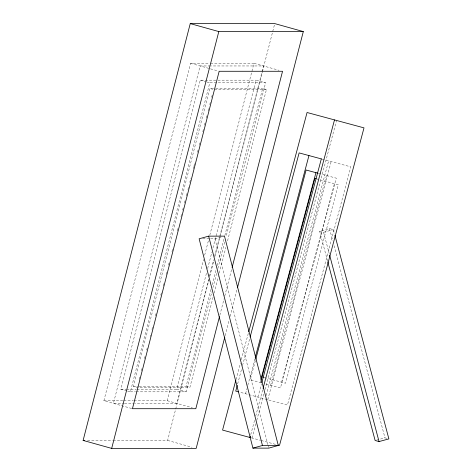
<?xml version="1.0" encoding="UTF-8"?>
<svg xmlns="http://www.w3.org/2000/svg" width="472" height="472" viewBox="0 0 472 472"><rect width="100%" height="100%" fill="white"/><g stroke="black" fill="none" stroke-linecap="round" stroke-linejoin="round"><path stroke-width="0.35" stroke-dasharray="2.36 1.77" d="M131.741 408.504L103.887 400.722L190.611 63.295L209.769 63.295M126.956 390.887L120.838 389.176L200.258 80.163L217.149 80.163M127.635 391.076L130.355 391.837L209.774 82.824L265.594 82.824L225.976 236.973M213.049 297.295L189.927 387.258L137.116 387.258L133.305 386.196L209.828 88.465L214.961 88.465M139.134 379.405L139.865 376.55M141.334 370.839L141.889 368.697M144.456 358.696L145.187 355.841M146.656 350.13L147.205 347.988M150.143 336.565L150.509 335.138M151.978 329.426L152.527 327.285M155.465 315.862L156.385 312.293M160.787 295.153L161.707 291.584M163.17 285.873L163.725 283.731M166.109 274.45L166.657 272.309M168.492 265.17L169.047 263.028M171.979 251.6L172.899 248.03M177.301 230.897L178.221 227.327M180.971 216.618L181.708 213.763M182.623 210.193L183.543 206.624M184.458 203.048L185.195 200.193M186.292 195.91L187.03 193.054M187.945 189.484L188.493 187.343M189.779 182.345L190.883 178.062M193.266 168.781L193.815 166.64M194.004 165.926L194.735 163.07M197.485 152.356L198.222 149.5M199.32 145.217L200.057 142.361M202.807 131.653L203.544 128.797M204.459 125.227L205.013 123.086M206.293 118.088L207.031 115.233M208.128 110.95L208.866 108.094M209.78 104.524L210.335 102.383M211.615 97.38L212.353 94.524M134.101 400.722L167.265 400.722L203.568 259.476M204.665 255.199L208.701 239.499M209.798 235.221L253.983 63.295L279.017 70.293M136.992 389.176L176.652 389.176L206.547 272.851M207.65 268.568L211.869 252.154M212.972 247.871L256.072 80.163L265.594 82.824M208.683 279.259L176.782 403.383L134.774 403.383M209.415 276.403L213.633 259.995M214.736 255.718L263.506 65.956L211.185 65.956M113.245 440.423L167.625 440.423L175.507 409.731M175.696 409.017L208.895 279.831M209.816 276.262L214.034 259.848M214.766 256.992L262.279 72.133M262.462 71.419L274.385 25.028M139.175 386.196L186.121 386.196L211.261 288.38M212.176 284.811L216.034 269.813M217.132 265.529L224.106 238.401M224.837 235.546L262.638 88.465L266.45 89.527L227.179 242.319M136.231 391.837L186.174 391.837L211.851 291.926M212.949 287.643L216.984 271.943M217.905 268.373L224.873 241.257M214.152 293.012L218.371 276.592M219.291 273.022L225.893 247.316M219.84 315.249L224.052 298.841M224.79 295.991L231.941 268.167M225.162 335.627L229.197 319.928M230.118 316.358L237.268 288.522M236.018 379.529L240.378 363.151M241.322 359.593L248.337 333.244M237.634 383.984L241.794 368.343M242.555 365.499L249.741 338.483M245.576 393.748L246.897 388.769M247.847 385.217L254.845 358.909M255.399 360.596L250.29 379.795L260.81 382.633M260.125 382.45L260.692 380.314M257.948 397.088L261.352 384.291M250.756 434.641L254.927 418.977M255.682 416.127L262.88 389.07M252.066 438.046L256.048 423.095M256.803 420.245L263.813 393.902M264.951 389.624L336.565 120.466M266.19 395.501L328.618 160.869M270.627 385.282L326.441 175.507M267.783 399.737L331.155 161.554M281.589 382.19L334.406 183.702M210.654 238.797L214.972 238.797L221.091 237.086M327.58 261.134L319.656 231.239L329.491 228.572L333.409 229.628L334.542 233.9M319.656 231.239L323.574 232.295L333.409 229.628M376.532 440.122L384.963 437.839L388.226 438.718M210.506 63.295L253.983 63.295M210.447 65.956L200.128 65.956L113.404 403.383L123.723 403.383M217.881 80.163L256.072 80.163M215.698 88.465L262.638 88.465M266.45 89.527L213.633 89.527L209.828 88.465M202.73 238.797L209.934 238.797M133.305 386.196L138.444 386.196M120.838 389.176L125.977 389.176M126.714 389.176L136.26 389.176M130.355 391.837L135.499 391.837M103.887 400.722L123.044 400.722M123.782 400.722L133.364 400.722M124.46 403.383L134.042 403.383M87.532 440.423L112.513 440.423M322.028 159.093L350.826 166.864L287.448 405.047L239.21 392.031M318.73 173.425L336.276 178.162L280.462 387.937L265.718 383.954M316.122 178.77L338.336 184.764L285.525 383.252L266.627 378.155M264.096 377.47L266.196 378.037M251.405 437.868L260.532 440.329M261.211 440.512L276.692 444.689M190.611 63.295L218.459 71.077M200.258 80.163L206.376 81.874M207.055 82.063L209.774 82.824M186.121 386.196L189.927 387.258M176.652 389.176L186.174 391.837M167.265 400.722L192.293 407.719M167.625 440.423L191.998 447.232M329.491 228.572L332.701 240.673M334.017 245.652L384.963 437.839M323.574 232.295L329.232 253.647M214.972 238.797L267.86 444.565M268.043 445.279L268.592 447.415"/><path stroke-width="0.71" d="M224.796 337.055L196.181 448.4L111.681 448.4L83.119 440.423L190.251 23.6L274.751 23.6L303.307 31.577L237.451 287.808M111.681 448.4L218.807 31.577L303.307 31.577M219.474 316.677L195.821 408.705L132.443 408.705L219.167 71.278L282.545 71.278L232.124 267.453M235.829 380.243L222.566 430.086L250.661 437.668M248.714 331.822L307.065 112.507L364 127.871L279.501 445.45L278.091 445.066M237.257 385.406L235.74 391.093L238.555 391.854M250.119 337.061L299.118 152.91L321.444 158.934M255.222 357.487L308.953 155.565M255.777 359.174L306.104 170.02L318.045 173.242M260.88 379.6L315.939 172.675M261.73 382.869L321.326 158.905M250.001 437.491L250.378 436.063M263.069 388.356L334.5 119.912M208.648 236.142L199.131 238.797L252.927 448.129L268.774 448.129L278.291 445.468L224.489 236.142L208.648 236.142L262.45 445.468L278.291 445.468M252.927 448.129L262.45 445.468M327.769 261.842L375.122 440.5L379.046 441.562L388.881 438.895L334.919 235.322M83.119 440.423L84.588 440.423M316.211 178.794L314.812 178.416L261.995 376.904L263.394 377.281M190.251 23.6L218.807 31.577M329.609 255.069L379.046 441.562"/></g></svg>
